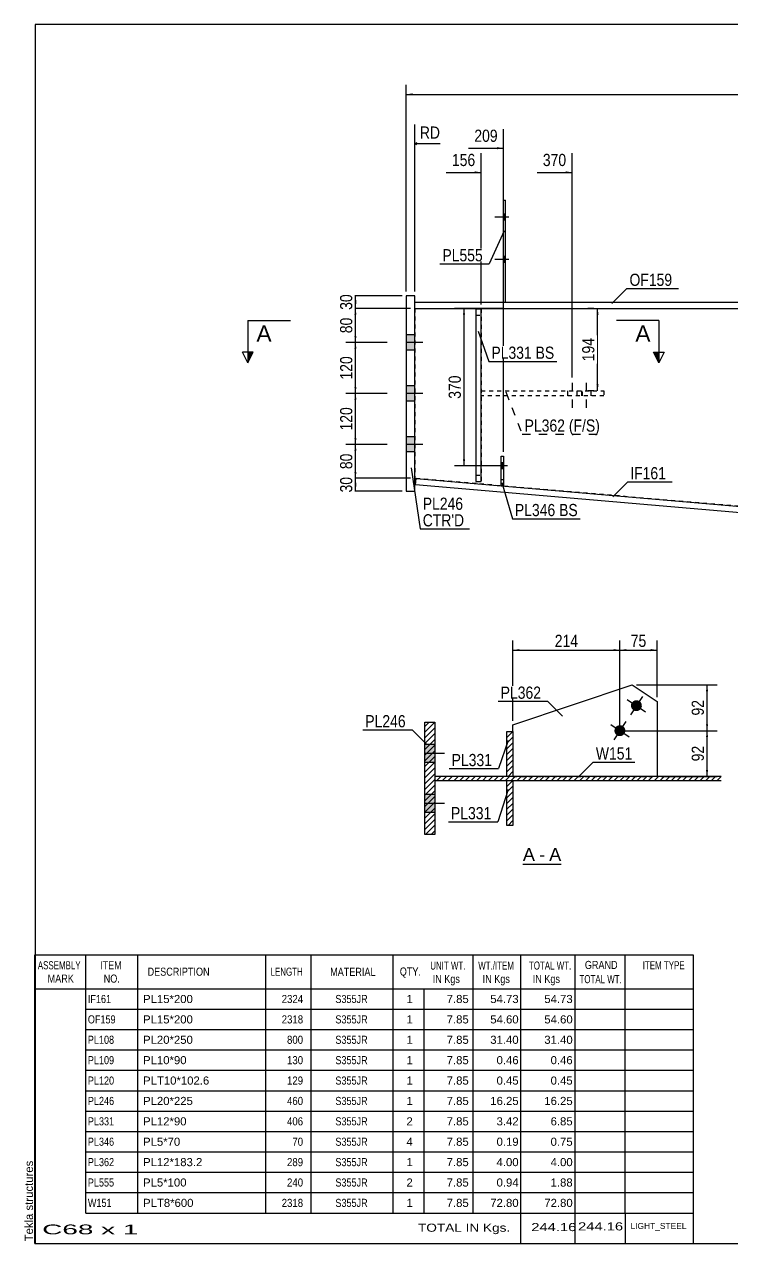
# Model space of a CAD drawing. Header units: millimetres. Extents: x -208 to 205, y -160 to 127.
# Drawn here: x -207.8 to -41.1, y -160.2 to 126.9 of the extents above; entities that cross this region are included whole.
import ezdxf

# ---------------------------------------------------------------- set-up
doc = ezdxf.new("R2010")
doc.units = ezdxf.units.MM
doc.linetypes.add('DXK_LINE_DOT1', pattern=[1.8814, 0.9407, -0.9407])
doc.linetypes.add('DXK_LINE_DOT2', pattern=[3.9198, 1.9599, -1.9599])
doc.styles.add('Arial', font='ARIAL.TTF', dxfattribs={"height": 0.2})
doc.styles.add('Arial Narrow', font='ARIALN.TTF', dxfattribs={"height": 0.2})

# ---------------------------------------------------------------- blocks, each defined once
blk = doc.blocks.new('Unknown-622304858-1209')
at = {"color": 5, "linetype": 'Continuous'}
for p, q in [((204.7, 126.87), (-205.3, 126.87)), ((-205.3, 126.87), (-205.3, -160.13)), ((-205.3, -160.13), (204.7, -160.13))]:
    blk.add_line(p, q, dxfattribs=at)
at = {"color": 174, "linetype": 'Continuous', "style": 'Arial'}
blk.add_text('Tekla structures', height=1.9102, rotation=90, dxfattribs=at).set_placement((-205.8, -159.63))
blk = doc.blocks.new('Unknown-622304858-12 - 1450')
at = {"color": 7, "linetype": 'Continuous'}
blk.add_line((-90.49, -70.83), (-81.46, -70.83), dxfattribs=at)
at = {"color": 0, "linetype": 'Continuous'}
blk.add_wipeout([(-87.64, -70.08), (-87.64, -66.88), (-90.49, -66.88), (-90.49, -70.08)], dxfattribs=at)
blk.add_wipeout([(-85.26, -70.08), (-85.26, -66.88), (-86.68, -66.88), (-86.68, -70.08)], dxfattribs=at)
at = {"color": 96, "linetype": 'Continuous', "style": 'Arial'}
blk.add_text('A', height=3.06, dxfattribs=at).set_placement((-90.49, -70.08))
at = {"color": 0, "linetype": 'Continuous'}
blk.add_wipeout([(-81.46, -70.08), (-81.46, -66.88), (-84.3, -66.88), (-84.3, -70.08)], dxfattribs=at)
at = {"color": 96, "linetype": 'Continuous', "style": 'Arial'}
for s, p in [('-', (-86.68, -70.08)), ('A', (-84.3, -70.08))]:
    blk.add_text(s, height=3.06, dxfattribs=at).set_placement(p)
blk = doc.blocks.new('Bolt-622304858-1627 - 1603')
at = {"color": 3, "linetype": 'DXK_LINE_DOT2'}
for p, q in [((-80.02, 40.6), (-80.02, 39.4)), ((-78.92, 42.5), (-78.92, 35.7)), ((-77.82, 40.6), (-77.82, 39.4)), ((-76.71, 40.6), (-76.71, 39.4)), ((-75.61, 42.5), (-75.61, 35.7)), ((-74.51, 40.6), (-74.51, 39.4))]:
    blk.add_line(p, q, dxfattribs=at)
blk = doc.blocks.new('Bolt-622304858-1629 - 1603')
at = {"linetype": 'Continuous'}
for points in [[(-117.92, 53.8), (-117.92, 50.2), (-115.92, 50.2), (-115.92, 53.8)], [(-117.92, 53.8), (-117.92, 50.2), (-115.92, 50.2), (-115.92, 53.8)], [(-117.92, 41.8), (-117.92, 38.2), (-115.92, 38.2), (-115.92, 41.8)], [(-117.92, 41.8), (-117.92, 38.2), (-115.92, 38.2), (-115.92, 41.8)], [(-117.92, 29.8), (-117.92, 26.2), (-115.92, 26.2), (-115.92, 29.8)], [(-117.92, 29.8), (-117.92, 26.2), (-115.92, 26.2), (-115.92, 29.8)]]:
    blk.add_hatch(color=3, dxfattribs=at).paths.add_polyline_path(points)
at = {"color": 3, "linetype": 'Continuous'}
for p, q in [((-115.92, 53.8), (-117.92, 53.8)), ((-115.92, 53.8), (-117.92, 53.8)), ((-114.02, 52), (-117.92, 52)), ((-114.02, 52), (-117.92, 52)), ((-115.92, 50.2), (-117.92, 50.2)), ((-115.92, 50.2), (-117.92, 50.2)), ((-115.92, 41.8), (-117.92, 41.8)), ((-115.92, 41.8), (-117.92, 41.8)), ((-114.02, 40), (-117.92, 40)), ((-114.02, 40), (-117.92, 40)), ((-115.92, 38.2), (-117.92, 38.2)), ((-115.92, 38.2), (-117.92, 38.2)), ((-115.92, 29.8), (-117.92, 29.8)), ((-115.92, 29.8), (-117.92, 29.8)), ((-114.02, 28), (-117.92, 28)), ((-114.02, 28), (-117.92, 28)), ((-115.92, 26.2), (-117.92, 26.2)), ((-115.92, 26.2), (-117.92, 26.2))]:
    blk.add_line(p, q, dxfattribs=at)
blk = doc.blocks.new('Bolt-622304858-2849 - 1603')
at = {"linetype": 'Continuous'}
blk.add_hatch(color=3, dxfattribs=at).paths.add_polyline_path([(-95.06, 22.25), (-95.06, 23.65), (-95.56, 23.65), (-95.56, 22.25)])
at = {"color": 3, "linetype": 'Continuous'}
for p, q in [((-95.06, 23.65), (-95.56, 23.65)), ((-94.11, 22.95), (-97.41, 22.95)), ((-95.06, 22.25), (-95.56, 22.25))]:
    blk.add_line(p, q, dxfattribs=at)
blk = doc.blocks.new('Part-622304858-1635 - 1603')
at = {"color": 7, "linetype": 'DXK_LINE_DOT1'}
for p, q in [((-115.92, 60), (115.92, 60)), ((-115.92, 60), (-115.92, 20)), ((115.92, 0), (-115.62, 19.97))]:
    blk.add_line(p, q, dxfattribs=at)
at = {"color": 2, "linetype": 'Continuous'}
blk.add_line((-115.92, 20), (-115.62, 19.97), dxfattribs=at)
blk = doc.blocks.new('Bolt-622304858-2846 - 1603')
at = {"color": 3, "linetype": 'DXK_LINE_DOT2'}
for p, q in [((-95.06, 23.65), (-95.56, 23.65)), ((-94.11, 22.95), (-97.41, 22.95)), ((-95.06, 22.25), (-95.56, 22.25))]:
    blk.add_line(p, q, dxfattribs=at)
blk = doc.blocks.new('Part-622304858-2842 - 1603')
at = {"color": 2, "linetype": 'Continuous'}
for p, q in [((-95.56, 18.25), (-95.56, 25.25)), ((-95.56, 25.25), (-95.06, 25.25)), ((-95.06, 25.25), (-95.06, 18.25)), ((-95.06, 18.25), (-95.56, 18.25))]:
    blk.add_line(p, q, dxfattribs=at)
blk = doc.blocks.new('Part-622304858-1701 - 1603')
at = {"color": 7, "linetype": 'DXK_LINE_DOT1'}
for p, q in [((-100.32, 39.4), (-100.32, 40.6)), ((-100.32, 40.6), (-71.45, 40.6)), ((-76.46, 39.4), (-76.46, 40.6)), ((-71.45, 40.6), (-71.45, 39.4)), ((-71.45, 39.4), (-100.32, 39.4))]:
    blk.add_line(p, q, dxfattribs=at)
blk = doc.blocks.new('Part-622304858-1723 - 1603')
at = {"color": 7, "linetype": 'DXK_LINE_DOT1'}
for p, q in [((-101.52, 59.9), (-101.52, 19.26)), ((-100.32, 59.9), (-101.52, 59.9)), ((-101.52, 58.4), (-100.32, 58.4)), ((-100.32, 59.9), (-100.32, 19.26)), ((-101.52, 20.76), (-100.32, 20.76)), ((-101.52, 19.26), (-100.32, 19.26))]:
    blk.add_line(p, q, dxfattribs=at)
blk = doc.blocks.new('Part-622304858-1745 - 1603')
at = {"color": 2, "linetype": 'Continuous'}
for p, q in [((-101.52, 59.9), (-101.52, 19.26)), ((-101.52, 59.9), (-100.32, 59.9)), ((-100.32, 19.26), (-100.32, 59.9)), ((-101.52, 19.26), (-100.32, 19.26))]:
    blk.add_line(p, q, dxfattribs=at)
blk = doc.blocks.new('Part-622304858-1803 - 1603')
at = {"color": 2, "linetype": 'Continuous'}
for p, q in [((-115.92, 63), (-117.92, 63)), ((-117.92, 63), (-117.92, 17)), ((-115.92, 17), (-115.92, 63)), ((-117.92, 17), (-115.92, 17))]:
    blk.add_line(p, q, dxfattribs=at)
blk = doc.blocks.new('Part-622304858-2838 - 1603')
at = {"color": 2, "linetype": 'Continuous'}
for p, q in [((-95.06, 61.5), (-95.06, 85.5)), ((-95.06, 85.5), (-94.56, 85.5)), ((-94.56, 61.5), (-94.56, 85.5))]:
    blk.add_line(p, q, dxfattribs=at)
at = {"color": 7, "linetype": 'DXK_LINE_DOT1'}
blk.add_line((-95.06, 61.5), (-94.56, 61.5), dxfattribs=at)
blk = doc.blocks.new('Part-622304858-1895 - 1603')
at = {"color": 2, "linetype": 'Continuous'}
for p, q in [((-115.75, 18.48), (-115.62, 19.97)), ((115.79, -1.49), (-115.75, 18.48)), ((-115.62, 19.97), (115.92, 0))]:
    blk.add_line(p, q, dxfattribs=at)
blk = doc.blocks.new('Part-622304858-1900 - 1603')
at = {"color": 2, "linetype": 'Continuous'}
for p, q in [((-115.92, 61.5), (115.92, 61.5)), ((-115.92, 60), (115.92, 60))]:
    blk.add_line(p, q, dxfattribs=at)
at = {"color": 7, "linetype": 'DXK_LINE_DOT1'}
blk.add_line((-115.92, 60), (-115.92, 61.5), dxfattribs=at)
blk = doc.blocks.new('Part-622304858-2839 - 1603')
at = {"color": 7, "linetype": 'DXK_LINE_DOT1'}
for p, q in [((-95.56, 18.25), (-95.56, 25.25)), ((-95.56, 25.25), (-95.06, 25.25)), ((-95.06, 25.25), (-95.06, 18.25)), ((-95.56, 19.75), (-95.06, 19.75)), ((-95.06, 18.25), (-95.56, 18.25))]:
    blk.add_line(p, q, dxfattribs=at)
blk = doc.blocks.new('Bolt-622304858-2845 - 1603')
at = {"linetype": 'Continuous'}
for points in [[(-94.56, 80.8), (-94.56, 82.2), (-95.06, 82.2), (-95.06, 80.8)], [(-94.56, 80.8), (-94.56, 82.2), (-95.06, 82.2), (-95.06, 80.8)], [(-94.56, 70.8), (-94.56, 72.2), (-95.06, 72.2), (-95.06, 70.8)], [(-94.56, 70.8), (-94.56, 72.2), (-95.06, 72.2), (-95.06, 70.8)]]:
    blk.add_hatch(color=3, dxfattribs=at).paths.add_polyline_path(points)
at = {"color": 3, "linetype": 'Continuous'}
for p, q in [((-93.76, 81.5), (-97.06, 81.5)), ((-93.76, 81.5), (-97.06, 81.5)), ((-94.56, 82.2), (-95.06, 82.2)), ((-94.56, 82.2), (-95.06, 82.2)), ((-94.56, 80.8), (-95.06, 80.8)), ((-94.56, 80.8), (-95.06, 80.8)), ((-94.56, 72.2), (-95.06, 72.2)), ((-94.56, 72.2), (-95.06, 72.2)), ((-93.76, 71.5), (-97.06, 71.5)), ((-93.76, 71.5), (-97.06, 71.5)), ((-94.56, 70.8), (-95.06, 70.8)), ((-94.56, 70.8), (-95.06, 70.8))]:
    blk.add_line(p, q, dxfattribs=at)
blk = doc.blocks.new('Part-622304858-1478 - 1450')
at = {"linetype": 'Continuous'}
h = blk.add_hatch(dxfattribs=at)
h.set_pattern_fill('', scale=0.3, style=0, pattern_type=0)
h.set_pattern_definition([(45, (-111.1779, -37.4142), (-0.67352, 0.67352), [])])
h.paths.add_polyline_path([(-111.18, -63.88), (-111.18, -37.41), (-113.53, -37.41), (-113.53, -63.88)])
at = {"color": 2, "linetype": 'Continuous'}
for p, q in [((-113.53, -63.88), (-113.53, -37.41)), ((-113.53, -37.41), (-111.18, -37.41)), ((-111.18, -37.41), (-111.18, -63.88)), ((-111.18, -63.88), (-113.53, -63.88))]:
    blk.add_line(p, q, dxfattribs=at)
blk = doc.blocks.new('Bolt-622304858-1505 - 1450')
at = {"linetype": 'Continuous'}
for points in [[(-62.68, -34.23, -1), (-64.84, -32.8, -1)], [(-66.57, -40.12, -1), (-68.73, -38.69, -1)]]:
    blk.add_hatch(color=3, dxfattribs=at).paths.add_polyline_path(points)
at = {"color": 3, "linetype": 'Continuous'}
for p, q in [((-62.33, -31.36), (-65.18, -35.68)), ((-65.92, -32.09), (-61.6, -34.95)), ((-66.22, -37.25), (-69.08, -41.56)), ((-69.81, -37.98), (-65.49, -40.83))]:
    blk.add_line(p, q, dxfattribs=at)
blk = doc.blocks.new('Part-622304858-1548 - 1450')
at = {"color": 2, "linetype": 'Continuous'}
for p, q in [((-92.82, -38.07), (-64.75, -28.63)), ((-64.75, -28.63), (-58.87, -32.52)), ((-58.87, -32.52), (-58.87, -50.18)), ((-92.82, -39.59), (-92.82, -38.07))]:
    blk.add_line(p, q, dxfattribs=at)
at = {"color": 7, "linetype": 'DXK_LINE_DOT1'}
for p, q in [((-92.82, -39.59), (-92.82, -50.18)), ((-92.82, -50.18), (-58.87, -50.18))]:
    blk.add_line(p, q, dxfattribs=at)
blk = doc.blocks.new('Part-622304858-1501 - 1450')
at = {"linetype": 'Continuous'}
h = blk.add_hatch(dxfattribs=at)
h.set_pattern_fill('', scale=0.3, style=0, pattern_type=0)
h.set_pattern_definition([(45, (-92.825, -51.1201), (-0.67352, 0.67352), [])])
h.paths.add_polyline_path([(-92.83, -61.71), (-92.83, -51.12), (-94.24, -51.12), (-94.24, -61.71)])
at = {"color": 2, "linetype": 'Continuous'}
for p, q in [((-94.24, -51.12), (-94.24, -51.12)), ((-94.24, -61.71), (-94.24, -51.12)), ((-94.24, -51.12), (-92.83, -51.12)), ((-92.83, -51.12), (-92.83, -51.12)), ((-92.83, -51.12), (-92.83, -61.71)), ((-94.24, -61.71), (-94.24, -61.71)), ((-92.83, -61.71), (-94.24, -61.71)), ((-92.83, -61.71), (-92.83, -61.71))]:
    blk.add_line(p, q, dxfattribs=at)
blk = doc.blocks.new('Bolt-622304858-1507 - 1450')
at = {"linetype": 'Continuous'}
for points in [[(-113.53, -42.65), (-113.53, -46.88), (-111.18, -46.88), (-111.18, -42.65)], [(-113.53, -54.41), (-113.53, -58.65), (-111.18, -58.65), (-111.18, -54.41)]]:
    blk.add_hatch(color=3, dxfattribs=at).paths.add_polyline_path(points)
at = {"color": 3, "linetype": 'Continuous'}
for p, q in [((-111.18, -42.65), (-113.53, -42.65)), ((-108.94, -44.77), (-113.53, -44.77)), ((-111.18, -46.88), (-113.53, -46.88)), ((-111.18, -54.41), (-113.53, -54.41)), ((-108.94, -56.53), (-113.53, -56.53)), ((-111.18, -58.65), (-113.53, -58.65))]:
    blk.add_line(p, q, dxfattribs=at)
blk = doc.blocks.new('Part-622304858-1524 - 1450')
at = {"linetype": 'Continuous'}
h = blk.add_hatch(dxfattribs=at)
h.set_pattern_fill('', scale=0.3, style=0, pattern_type=0)
h.set_pattern_definition([(45, (-43.7784, -50.1789), (-0.673519, 0.673519), [])])
h.paths.add_polyline_path([(-43.78, -51.12), (-43.78, -50.18), (-111.18, -50.18), (-111.18, -51.12)])
at = {"color": 2, "linetype": 'Continuous'}
for p, q in [((-43.78, -50.18), (-111.18, -50.18)), ((-111.18, -50.18), (-111.18, -51.12)), ((-111.18, -51.12), (-43.78, -51.12))]:
    blk.add_line(p, q, dxfattribs=at)
blk = doc.blocks.new('Part-622304858-1553 - 1450')
at = {"linetype": 'Continuous'}
h = blk.add_hatch(dxfattribs=at)
h.set_pattern_fill('', scale=0.3, style=0, pattern_type=0)
h.set_pattern_definition([(45, (-92.825, -39.59065), (-0.67352, 0.67352), [])])
h.paths.add_polyline_path([(-92.83, -50.18), (-92.83, -39.59), (-94.24, -39.59), (-94.24, -50.18)])
at = {"color": 2, "linetype": 'Continuous'}
for p, q in [((-94.24, -39.59), (-94.24, -39.59)), ((-94.24, -50.18), (-94.24, -39.59)), ((-94.24, -39.59), (-92.83, -39.59)), ((-92.83, -39.59), (-92.83, -39.59)), ((-92.83, -39.59), (-92.83, -50.18)), ((-94.24, -50.18), (-94.24, -50.18)), ((-92.83, -50.18), (-94.24, -50.18)), ((-92.83, -50.18), (-92.83, -50.18))]:
    blk.add_line(p, q, dxfattribs=at)
blk = doc.blocks.new('StraightDimension-622304858-2000 - 1603')
at = {"linetype": 'Continuous'}
for points in [[(-130.14, 26.5), (-129.89, 28), (-129.64, 26.5)], [(-129.64, 21.5), (-129.89, 20), (-130.14, 21.5)]]:
    blk.add_hatch(color=7, dxfattribs=at).paths.add_polyline_path(points)
at = {"color": 7, "linetype": 'Continuous'}
for p, q in [((-122.42, 28), (-132.14, 28)), ((-129.89, 20), (-129.89, 28)), ((-116.92, 20), (-132.14, 20))]:
    blk.add_line(p, q, dxfattribs=at)
at = {"color": 0}
blk.add_wipeout([(-130.04, 26.43), (-134.24, 26.43), (-134.24, 21.57), (-130.04, 21.57)], dxfattribs=at)
at = {"color": 3, "style": 'Arial Narrow'}
blk.add_text('80', height=2.863, rotation=90.0002, dxfattribs=at).set_placement((-130.64, 22.17))
blk = doc.blocks.new('StraightDimension-622304858-2009 - 1603')
at = {"linetype": 'Continuous'}
for points in [[(-130.14, 18.5), (-129.89, 20), (-129.64, 18.5)], [(-129.64, 18.5), (-129.89, 17), (-130.14, 18.5)]]:
    blk.add_hatch(color=7, dxfattribs=at).paths.add_polyline_path(points)
at = {"color": 7, "linetype": 'Continuous'}
for p, q in [((-116.92, 20), (-132.14, 20)), ((-129.89, 17), (-129.89, 20)), ((-118.92, 17), (-132.14, 17))]:
    blk.add_line(p, q, dxfattribs=at)
at = {"color": 0}
blk.add_wipeout([(-130.04, 20.93), (-134.24, 20.93), (-134.24, 16.07), (-130.04, 16.07)], dxfattribs=at)
at = {"color": 3, "style": 'Arial Narrow'}
blk.add_text('30', height=2.863, rotation=90.0002, dxfattribs=at).set_placement((-130.64, 16.67))
blk = doc.blocks.new('StraightDimension-622304858-1991 - 1603')
at = {"linetype": 'Continuous'}
for points in [[(-130.14, 58.5), (-129.89, 60), (-129.64, 58.5)], [(-129.64, 53.5), (-129.89, 52), (-130.14, 53.5)]]:
    blk.add_hatch(color=7, dxfattribs=at).paths.add_polyline_path(points)
at = {"color": 7, "linetype": 'Continuous'}
for p, q in [((-116.92, 60), (-132.14, 60)), ((-129.89, 52), (-129.89, 60)), ((-122.42, 52), (-132.14, 52))]:
    blk.add_line(p, q, dxfattribs=at)
at = {"color": 0}
blk.add_wipeout([(-130.04, 58.43), (-134.24, 58.43), (-134.24, 53.57), (-130.04, 53.57)], dxfattribs=at)
at = {"color": 3, "style": 'Arial Narrow'}
blk.add_text('80', height=2.863, rotation=90.0002, dxfattribs=at).set_placement((-130.64, 54.17))
blk = doc.blocks.new('StraightDimension-622304858-1972 - 1603')
at = {"linetype": 'Continuous'}
blk.add_hatch(color=7, dxfattribs=at).paths.add_polyline_path([(-116.42, 110.14), (-117.92, 110.39), (-116.42, 110.64)])
at = {"color": 7, "linetype": 'Continuous'}
for p, q in [((-117.92, 64), (-117.92, 112.64)), ((-117.92, 110.39), (117.92, 110.39))]:
    blk.add_line(p, q, dxfattribs=at)
blk = doc.blocks.new('StraightDimension-622304858-1902 - 1603')
at = {"linetype": 'Continuous'}
for points in [[(-73.16, 58.5), (-72.91, 60), (-72.66, 58.5)], [(-72.66, 42.1), (-72.91, 40.6), (-73.16, 42.1)]]:
    blk.add_hatch(color=7, dxfattribs=at).paths.add_polyline_path(points)
at = {"color": 7, "linetype": 'Continuous'}
for p, q in [((-73.81, 60), (-75.16, 60)), ((-72.91, 40.6), (-72.91, 60)), ((-73.81, 40.6), (-75.16, 40.6))]:
    blk.add_line(p, q, dxfattribs=at)
at = {"color": 0}
blk.add_wipeout([(-73.06, 53.64), (-77.26, 53.64), (-77.26, 46.96), (-73.06, 46.96)], dxfattribs=at)
at = {"color": 3, "style": 'Arial Narrow'}
blk.add_text('194', height=2.863, rotation=90.0002, dxfattribs=at).set_placement((-73.66, 47.56))
blk = doc.blocks.new('StraightDimension-622304858-1981 - 1603')
at = {"linetype": 'Continuous'}
for points in [[(-130.14, 61.5), (-129.89, 63), (-129.64, 61.5)], [(-129.64, 61.5), (-129.89, 60), (-130.14, 61.5)]]:
    blk.add_hatch(color=7, dxfattribs=at).paths.add_polyline_path(points)
at = {"color": 7, "linetype": 'Continuous'}
for p, q in [((-118.92, 63), (-132.14, 63)), ((-129.89, 60), (-129.89, 63)), ((-116.92, 60), (-132.14, 60))]:
    blk.add_line(p, q, dxfattribs=at)
at = {"color": 0}
blk.add_wipeout([(-130.04, 63.93), (-134.24, 63.93), (-134.24, 59.07), (-130.04, 59.07)], dxfattribs=at)
at = {"color": 3, "style": 'Arial Narrow'}
blk.add_text('30', height=2.863, rotation=90.0002, dxfattribs=at).set_placement((-130.64, 59.67))
blk = doc.blocks.new('StraightDimension-622304858-2674 - 1603')
at = {"linetype": 'Continuous'}
for points in [[(-130.14, 38.5), (-129.89, 40), (-129.64, 38.5)], [(-129.64, 29.5), (-129.89, 28), (-130.14, 29.5)]]:
    blk.add_hatch(color=7, dxfattribs=at).paths.add_polyline_path(points)
at = {"color": 7, "linetype": 'Continuous'}
for p, q in [((-122.42, 40), (-132.14, 40)), ((-129.89, 28), (-129.89, 40)), ((-122.42, 28), (-132.14, 28))]:
    blk.add_line(p, q, dxfattribs=at)
at = {"color": 0}
blk.add_wipeout([(-130.04, 37.34), (-134.24, 37.34), (-134.24, 30.66), (-130.04, 30.66)], dxfattribs=at)
at = {"color": 3, "style": 'Arial Narrow'}
blk.add_text('120', height=2.863, rotation=90.0002, dxfattribs=at).set_placement((-130.64, 31.26))
blk = doc.blocks.new('StraightDimension-622304858-2676 - 1603')
at = {"linetype": 'Continuous'}
for points in [[(-130.14, 50.5), (-129.89, 52), (-129.64, 50.5)], [(-129.64, 41.5), (-129.89, 40), (-130.14, 41.5)]]:
    blk.add_hatch(color=7, dxfattribs=at).paths.add_polyline_path(points)
at = {"color": 7, "linetype": 'Continuous'}
for p, q in [((-122.42, 52), (-132.14, 52)), ((-129.89, 40), (-129.89, 52)), ((-122.42, 40), (-132.14, 40))]:
    blk.add_line(p, q, dxfattribs=at)
at = {"color": 0}
blk.add_wipeout([(-130.04, 49.34), (-134.24, 49.34), (-134.24, 42.66), (-130.04, 42.66)], dxfattribs=at)
at = {"color": 3, "style": 'Arial Narrow'}
blk.add_text('120', height=2.863, rotation=90.0002, dxfattribs=at).set_placement((-130.64, 43.26))
blk = doc.blocks.new('StraightDimension-622304858-3320 - 1603')
at = {"linetype": 'Continuous'}
blk.add_hatch(color=7, dxfattribs=at).paths.add_polyline_path([(-80.42, 92.27), (-78.92, 92.02), (-80.42, 91.77)])
at = {"color": 7, "linetype": 'Continuous'}
for p, q in [((-78.92, 43.75), (-78.92, 96.52)), ((-87.15, 92.02), (-78.92, 92.02))]:
    blk.add_line(p, q, dxfattribs=at)
at = {"color": 0}
blk.add_wipeout([(-79.69, 92.92), (-79.69, 97.12), (-86.38, 97.12), (-86.38, 92.92)], dxfattribs=at)
at = {"color": 3, "style": 'Arial Narrow'}
blk.add_text('370', height=2.863, dxfattribs=at).set_placement((-85.78, 93.52))
blk = doc.blocks.new('StraightDimension-622304858-3321 - 1603')
at = {"linetype": 'Continuous'}
blk.add_hatch(color=7, dxfattribs=at).paths.add_polyline_path([(-96.56, 97.97), (-95.06, 97.72), (-96.56, 97.47)])
at = {"color": 7, "linetype": 'Continuous'}
for p, q in [((-95.06, 26.25), (-95.06, 102.22)), ((-103.29, 97.72), (-95.06, 97.72))]:
    blk.add_line(p, q, dxfattribs=at)
at = {"color": 0}
blk.add_wipeout([(-95.83, 98.62), (-95.83, 102.82), (-102.51, 102.82), (-102.51, 98.62)], dxfattribs=at)
at = {"color": 3, "style": 'Arial Narrow'}
blk.add_text('209', height=2.863, dxfattribs=at).set_placement((-101.91, 99.22))
blk = doc.blocks.new('StraightDimension-622304858-3322 - 1603')
at = {"linetype": 'Continuous'}
blk.add_hatch(color=7, dxfattribs=at).paths.add_polyline_path([(-101.82, 92.27), (-100.32, 92.02), (-101.82, 91.77)])
at = {"color": 7, "linetype": 'Continuous'}
for p, q in [((-100.32, 60.9), (-100.32, 96.52)), ((-108.55, 92.02), (-100.32, 92.02))]:
    blk.add_line(p, q, dxfattribs=at)
at = {"color": 0, "linetype": 'Continuous'}
blk.add_wipeout([(-109.38, 99.37), (-109.38, 103.57), (-115.33, 103.57), (-115.33, 99.37)], dxfattribs=at)
at = {"color": 7, "linetype": 'Continuous'}
for p, q in [((-115.92, 64), (-115.92, 103.27)), ((-115.42, 99.02), (-115.92, 98.77)), ((-115.42, 98.52), (-115.92, 98.77)), ((-109.98, 98.77), (-115.92, 98.77))]:
    blk.add_line(p, q, dxfattribs=at)
at = {"color": 3, "linetype": 'Continuous', "style": 'Arial Narrow'}
blk.add_text('RD', height=2.863, dxfattribs=at).set_placement((-114.73, 99.97))
at = {"color": 0}
blk.add_wipeout([(-101.09, 92.92), (-101.09, 97.12), (-107.78, 97.12), (-107.78, 92.92)], dxfattribs=at)
at = {"color": 3, "style": 'Arial Narrow'}
blk.add_text('156', height=2.863, dxfattribs=at).set_placement((-107.18, 93.52))
blk = doc.blocks.new('StraightDimension-622304858-3377 - 1603')
at = {"linetype": 'Continuous'}
for points in [[(-104.59, 58.5), (-104.34, 60), (-104.09, 58.5)], [(-104.09, 24.45), (-104.34, 22.95), (-104.59, 24.45)]]:
    blk.add_hatch(color=7, dxfattribs=at).paths.add_polyline_path(points)
at = {"color": 7, "linetype": 'Continuous'}
for p, q in [((-94.98, 60), (-106.59, 60)), ((-104.34, 22.95), (-104.34, 60)), ((-94.98, 22.95), (-106.59, 22.95))]:
    blk.add_line(p, q, dxfattribs=at)
at = {"color": 0}
blk.add_wipeout([(-104.49, 44.82), (-108.69, 44.82), (-108.69, 38.13), (-104.49, 38.13)], dxfattribs=at)
at = {"color": 3, "style": 'Arial Narrow'}
blk.add_text('370', height=2.863, rotation=90.0002, dxfattribs=at).set_placement((-105.09, 38.73))
blk = doc.blocks.new('StraightDimension-622304858-1555 - 1450')
at = {"linetype": 'Continuous'}
for points in [[(-47.39, -40.91), (-47.14, -39.41), (-46.89, -40.91)], [(-46.89, -48.68), (-47.14, -50.18), (-47.39, -48.68)]]:
    blk.add_hatch(color=7, dxfattribs=at).paths.add_polyline_path(points)
at = {"color": 7, "linetype": 'Continuous'}
for p, q in [((-66.65, -39.41), (-44.74, -39.41)), ((-47.14, -50.18), (-47.14, -39.41)), ((-57.87, -50.18), (-44.74, -50.18))]:
    blk.add_line(p, q, dxfattribs=at)
at = {"color": 0}
blk.add_wipeout([(-47.29, -42.36), (-51.49, -42.36), (-51.49, -47.22), (-47.29, -47.22)], dxfattribs=at)
at = {"color": 3, "style": 'Arial Narrow'}
blk.add_text('92', height=2.863, rotation=90.0002, dxfattribs=at).set_placement((-47.89, -46.62))
blk = doc.blocks.new('StraightDimension-622304858-1563 - 1450')
at = {"linetype": 'Continuous'}
for points in [[(-47.39, -30.13), (-47.14, -28.63), (-46.89, -30.13)], [(-46.89, -37.91), (-47.14, -39.41), (-47.39, -37.91)]]:
    blk.add_hatch(color=7, dxfattribs=at).paths.add_polyline_path(points)
at = {"color": 7, "linetype": 'Continuous'}
for p, q in [((-63.75, -28.63), (-44.74, -28.63)), ((-47.14, -39.41), (-47.14, -28.63)), ((-66.65, -39.41), (-44.74, -39.41))]:
    blk.add_line(p, q, dxfattribs=at)
at = {"color": 0}
blk.add_wipeout([(-47.29, -31.59), (-51.49, -31.59), (-51.49, -36.44), (-47.29, -36.44)], dxfattribs=at)
at = {"color": 3, "style": 'Arial Narrow'}
blk.add_text('92', height=2.863, rotation=90.0002, dxfattribs=at).set_placement((-47.89, -35.84))
blk = doc.blocks.new('StraightDimension-622304858-1578 - 1450')
at = {"linetype": 'Continuous'}
for points in [[(-66.15, -20.69), (-67.65, -20.44), (-66.15, -20.19)], [(-60.37, -20.19), (-58.87, -20.44), (-60.37, -20.69)]]:
    blk.add_hatch(color=7, dxfattribs=at).paths.add_polyline_path(points)
at = {"color": 7, "linetype": 'Continuous'}
for p, q in [((-67.65, -38.41), (-67.65, -18.19)), ((-58.87, -31.52), (-58.87, -18.19)), ((-67.65, -20.44), (-58.87, -20.44))]:
    blk.add_line(p, q, dxfattribs=at)
at = {"color": 0}
blk.add_wipeout([(-60.83, -20.29), (-60.83, -16.09), (-65.69, -16.09), (-65.69, -20.29)], dxfattribs=at)
at = {"color": 3, "style": 'Arial Narrow'}
blk.add_text('75', height=2.863, dxfattribs=at).set_placement((-65.09, -19.69))
blk = doc.blocks.new('StraightDimension-622304858-1589 - 1450')
at = {"linetype": 'Continuous'}
for points in [[(-91.32, -20.69), (-92.82, -20.44), (-91.32, -20.19)], [(-69.15, -20.19), (-67.65, -20.44), (-69.15, -20.69)]]:
    blk.add_hatch(color=7, dxfattribs=at).paths.add_polyline_path(points)
at = {"color": 7, "linetype": 'Continuous'}
for p, q in [((-92.82, -37.07), (-92.82, -18.19)), ((-67.65, -38.41), (-67.65, -18.19)), ((-92.82, -20.44), (-67.65, -20.44))]:
    blk.add_line(p, q, dxfattribs=at)
at = {"color": 0}
blk.add_wipeout([(-76.9, -20.29), (-76.9, -16.09), (-83.58, -16.09), (-83.58, -20.29)], dxfattribs=at)
at = {"color": 3, "style": 'Arial Narrow'}
blk.add_text('214', height=2.863, dxfattribs=at).set_placement((-82.98, -19.69))
blk = doc.blocks.new('CBS_BOM-622304858-3537')
at = {"color": 7, "linetype": 'Continuous'}
for p, q in [((-205.33, -100.16), (-205.33, -92.16)), ((-205.33, -92.16), (-50.41, -92.16)), ((-193.33, -100.16), (-193.33, -92.16)), ((-181.14, -100.16), (-181.14, -92.16)), ((-150.97, -100.16), (-150.97, -92.16)), ((-140.29, -100.16), (-140.29, -92.16)), ((-120.98, -100.16), (-120.98, -92.16)), ((-102.18, -100.16), (-102.18, -92.16)), ((-90.96, -100.16), (-90.96, -92.16)), ((-78.18, -100.16), (-78.18, -92.16)), ((-66.43, -100.16), (-66.43, -92.16)), ((-50.41, -92.17), (-50.41, -100.15)), ((-205.33, -100.16), (-50.4, -100.16)), ((-205.33, -104.96), (-205.33, -100.16)), ((-193.33, -104.96), (-193.33, -100.16)), ((-181.14, -104.96), (-181.14, -100.16)), ((-150.97, -104.96), (-150.97, -100.16)), ((-140.29, -104.96), (-140.29, -100.16)), ((-120.98, -104.96), (-120.98, -100.16)), ((-113.71, -104.96), (-113.71, -100.16)), ((-102.18, -104.96), (-102.18, -100.16)), ((-90.96, -104.96), (-90.96, -100.16)), ((-78.18, -104.96), (-78.18, -100.16)), ((-66.41, -104.96), (-66.41, -100.16)), ((-50.4, -100.17), (-50.4, -104.96)), ((-205.33, -109.76), (-205.33, -104.96)), ((-193.33, -104.96), (-50.41, -104.96)), ((-193.33, -109.76), (-193.33, -104.96)), ((-181.14, -109.76), (-181.14, -104.96)), ((-150.97, -109.76), (-150.97, -104.96)), ((-140.29, -109.76), (-140.29, -104.96)), ((-120.98, -109.76), (-120.98, -104.96)), ((-113.71, -109.76), (-113.71, -104.96)), ((-102.18, -109.76), (-102.18, -104.96)), ((-90.96, -109.76), (-90.96, -104.96)), ((-78.18, -109.76), (-78.18, -104.96)), ((-66.41, -109.76), (-66.41, -104.96)), ((-50.4, -104.97), (-50.4, -109.76)), ((-205.33, -114.56), (-205.33, -109.76)), ((-193.33, -109.76), (-50.41, -109.76)), ((-193.33, -114.56), (-193.33, -109.76)), ((-181.14, -114.56), (-181.14, -109.76)), ((-150.97, -114.56), (-150.97, -109.76)), ((-140.29, -114.56), (-140.29, -109.76)), ((-120.98, -114.56), (-120.98, -109.76)), ((-113.71, -114.56), (-113.71, -109.76)), ((-102.18, -114.56), (-102.18, -109.76)), ((-90.96, -114.56), (-90.96, -109.76)), ((-78.18, -114.56), (-78.18, -109.76)), ((-66.41, -114.56), (-66.41, -109.76)), ((-50.4, -109.77), (-50.4, -114.56)), ((-205.33, -119.36), (-205.33, -114.56)), ((-193.33, -114.56), (-50.41, -114.56)), ((-193.33, -119.36), (-193.33, -114.56)), ((-181.14, -119.36), (-181.14, -114.56)), ((-150.97, -119.36), (-150.97, -114.56)), ((-140.29, -119.36), (-140.29, -114.56)), ((-120.98, -119.36), (-120.98, -114.56)), ((-113.71, -119.36), (-113.71, -114.56)), ((-102.18, -119.36), (-102.18, -114.56)), ((-90.96, -119.36), (-90.96, -114.56)), ((-78.18, -119.36), (-78.18, -114.56)), ((-66.41, -119.36), (-66.41, -114.56)), ((-50.4, -114.57), (-50.4, -119.36)), ((-205.33, -124.16), (-205.33, -119.36)), ((-193.33, -119.36), (-50.41, -119.36)), ((-193.33, -124.16), (-193.33, -119.36)), ((-181.14, -124.16), (-181.14, -119.36)), ((-150.97, -124.16), (-150.97, -119.36)), ((-140.29, -124.16), (-140.29, -119.36)), ((-120.98, -124.16), (-120.98, -119.36)), ((-113.71, -124.16), (-113.71, -119.36)), ((-102.18, -124.16), (-102.18, -119.36)), ((-90.96, -124.16), (-90.96, -119.36)), ((-78.18, -124.16), (-78.18, -119.36)), ((-66.41, -124.16), (-66.41, -119.36)), ((-50.4, -119.37), (-50.4, -124.16)), ((-205.33, -128.96), (-205.33, -124.16)), ((-193.33, -124.16), (-50.41, -124.16)), ((-193.33, -128.96), (-193.33, -124.16)), ((-181.14, -128.96), (-181.14, -124.16)), ((-150.97, -128.96), (-150.97, -124.16)), ((-140.29, -128.96), (-140.29, -124.16)), ((-120.98, -128.96), (-120.98, -124.16)), ((-113.71, -128.96), (-113.71, -124.16)), ((-102.18, -128.96), (-102.18, -124.16)), ((-90.96, -128.96), (-90.96, -124.16)), ((-78.18, -128.96), (-78.18, -124.16)), ((-66.41, -128.96), (-66.41, -124.16)), ((-50.4, -124.17), (-50.4, -128.96)), ((-205.33, -133.76), (-205.33, -128.96)), ((-193.33, -128.96), (-50.41, -128.96)), ((-193.33, -133.76), (-193.33, -128.96)), ((-181.14, -133.76), (-181.14, -128.96)), ((-150.97, -133.76), (-150.97, -128.96)), ((-140.29, -133.76), (-140.29, -128.96)), ((-120.98, -133.76), (-120.98, -128.96)), ((-113.71, -133.76), (-113.71, -128.96)), ((-102.18, -133.76), (-102.18, -128.96)), ((-90.96, -133.76), (-90.96, -128.96)), ((-78.18, -133.76), (-78.18, -128.96)), ((-66.41, -133.76), (-66.41, -128.96)), ((-50.4, -128.97), (-50.4, -133.76)), ((-205.33, -138.56), (-205.33, -133.76)), ((-193.33, -133.76), (-50.41, -133.76)), ((-193.33, -138.56), (-193.33, -133.76)), ((-181.14, -138.56), (-181.14, -133.76)), ((-150.97, -138.56), (-150.97, -133.76)), ((-140.29, -138.56), (-140.29, -133.76)), ((-120.98, -138.56), (-120.98, -133.76)), ((-113.71, -138.56), (-113.71, -133.76)), ((-102.18, -138.56), (-102.18, -133.76)), ((-90.96, -138.56), (-90.96, -133.76)), ((-78.18, -138.56), (-78.18, -133.76)), ((-66.41, -138.56), (-66.41, -133.76)), ((-50.4, -133.77), (-50.4, -138.56)), ((-205.33, -143.36), (-205.33, -138.56)), ((-193.33, -138.56), (-50.41, -138.56)), ((-193.33, -143.36), (-193.33, -138.56)), ((-181.14, -143.36), (-181.14, -138.56)), ((-150.97, -143.36), (-150.97, -138.56)), ((-140.29, -143.36), (-140.29, -138.56)), ((-120.98, -143.36), (-120.98, -138.56)), ((-113.71, -143.36), (-113.71, -138.56)), ((-102.18, -143.36), (-102.18, -138.56)), ((-90.96, -143.36), (-90.96, -138.56)), ((-78.18, -143.36), (-78.18, -138.56)), ((-66.41, -143.36), (-66.41, -138.56)), ((-50.4, -138.57), (-50.4, -143.36)), ((-205.33, -148.16), (-205.33, -143.36)), ((-193.33, -143.36), (-50.41, -143.36)), ((-193.33, -148.16), (-193.33, -143.36)), ((-181.14, -148.16), (-181.14, -143.36)), ((-150.97, -148.16), (-150.97, -143.36)), ((-140.29, -148.16), (-140.29, -143.36)), ((-120.98, -148.16), (-120.98, -143.36)), ((-113.71, -148.16), (-113.71, -143.36)), ((-102.18, -148.16), (-102.18, -143.36)), ((-90.96, -148.16), (-90.96, -143.36)), ((-78.18, -148.16), (-78.18, -143.36)), ((-66.41, -148.16), (-66.41, -143.36)), ((-50.4, -143.37), (-50.4, -148.16)), ((-205.33, -152.96), (-205.33, -148.16)), ((-193.33, -148.16), (-50.41, -148.16)), ((-193.33, -152.96), (-193.33, -148.16)), ((-181.14, -152.96), (-181.14, -148.16)), ((-150.97, -152.96), (-150.97, -148.16)), ((-140.29, -152.96), (-140.29, -148.16)), ((-120.98, -152.96), (-120.98, -148.16)), ((-113.71, -152.96), (-113.71, -148.16)), ((-102.18, -152.96), (-102.18, -148.16)), ((-90.96, -152.96), (-90.96, -148.16)), ((-78.18, -152.96), (-78.18, -148.16)), ((-66.41, -152.96), (-66.41, -148.16)), ((-50.4, -148.17), (-50.4, -152.96)), ((-205.33, -160.16), (-205.33, -152.98)), ((-193.33, -152.96), (-50.41, -152.96)), ((-90.96, -160.16), (-90.96, -152.98)), ((-78.18, -160.16), (-78.18, -152.98)), ((-66.37, -160.16), (-66.37, -152.98)), ((-50.4, -152.96), (-50.4, -160.16)), ((-205.33, -160.16), (-50.4, -160.16))]:
    blk.add_line(p, q, dxfattribs=at)
at = {"color": 3, "linetype": 'Continuous', "style": 'Arial'}
for s, height, width, p in [('ASSEMBLY', 1.91, 0.7, (-204.65, -95.59)), ('ITEM', 1.91, 0.8, (-190, -95.59)), ('UNIT WT.', 1.91, 0.7, (-112.29, -95.66)), ('WT./ITEM', 1.91, 0.7, (-100.99, -95.66)), ('TOTAL WT.', 1.91, 0.7, (-89.06, -95.66)), ('GRAND', 1.91, 0.8, (-75.9, -95.51)), ('ITEM TYPE', 1.91, 0.7, (-62.27, -95.58)), ('MARK', 1.91, 0.8, (-202.33, -98.73)), ('NO.', 1.91, 0.8, (-189.14, -98.73)), ('DESCRIPTION', 1.9102, 0.8, (-178.81, -97.1)), ('LENGTH', 1.91, 0.7, (-149.87, -97.1)), ('MATERIAL', 1.91, 0.8, (-135.84, -97.14)), ('QTY.', 1.91, 0.8, (-119.45, -97.06)), ('IN Kgs', 1.91, 0.8, (-111.71, -98.8)), ('IN Kgs', 1.91, 0.8, (-99.95, -98.8)), ('IN Kgs', 1.91, 0.8, (-88.16, -98.8)), ('TOTAL WT.', 1.91, 0.7, (-77.16, -98.85))]:
    blk.add_text(s, height=height, dxfattribs=dict(at, width=width)).set_placement(p)
at = {"color": 7, "linetype": 'Continuous', "style": 'Arial'}
for s, width, p in [('IF161', 0.8, (-192.87, -103.53)), ('2324', 0.85, (-147.25, -103.53)), ('S355JR', 0.8, (-134.61, -103.53)), ('OF159', 0.8, (-192.87, -108.33)), ('2318', 0.85, (-147.25, -108.33)), ('S355JR', 0.8, (-134.61, -108.33)), ('PL108', 0.8, (-192.87, -113.13)), ('800', 0.85, (-146, -113.13)), ('S355JR', 0.8, (-134.61, -113.13)), ('PL109', 0.8, (-192.87, -117.93)), ('130', 0.85, (-146, -117.93)), ('S355JR', 0.8, (-134.61, -117.93)), ('PL120', 0.8, (-192.87, -122.73)), ('129', 0.85, (-146, -122.73)), ('S355JR', 0.8, (-134.61, -122.73)), ('PL246', 0.8, (-192.87, -127.53)), ('460', 0.85, (-146, -127.53)), ('S355JR', 0.8, (-134.61, -127.53)), ('PL331', 0.8, (-192.87, -132.33)), ('406', 0.85, (-146, -132.33)), ('S355JR', 0.8, (-134.61, -132.33)), ('PL346', 0.8, (-192.87, -137.13)), ('70', 0.85, (-144.74, -137.13)), ('S355JR', 0.8, (-134.61, -137.13)), ('PL362', 0.8, (-192.87, -141.93)), ('289', 0.85, (-146, -141.93)), ('S355JR', 0.8, (-134.61, -141.93)), ('PL555', 0.8, (-192.87, -146.73)), ('240', 0.85, (-146, -146.73)), ('S355JR', 0.8, (-134.61, -146.73)), ('W151', 0.8, (-192.87, -151.53)), ('2318', 0.85, (-147.25, -151.53)), ('S355JR', 0.8, (-134.61, -151.53))]:
    blk.add_text(s, height=1.91, dxfattribs=dict(at, width=width)).set_placement(p)
for s, height, p in [('PL15*200', 1.91, (-179.88, -103.53)), ('1', 1.91, (-117.89, -103.53)), ('7.85', 1.91, (-108.42, -103.53)), ('54.73', 1.91, (-98.16, -103.53)), ('54.73', 1.91, (-85.44, -103.53)), ('PL15*200', 1.91, (-179.88, -108.33)), ('1', 1.91, (-117.89, -108.33)), ('7.85', 1.91, (-108.42, -108.33)), ('54.60', 1.91, (-98.16, -108.33)), ('54.60', 1.91, (-85.44, -108.33)), ('PL20*250', 1.91, (-179.88, -113.13)), ('1', 1.91, (-117.89, -113.13)), ('7.85', 1.91, (-108.42, -113.13)), ('31.40', 1.91, (-98.16, -113.13)), ('31.40', 1.91, (-85.44, -113.13)), ('PL10*90', 1.91, (-179.88, -117.93)), ('1', 1.91, (-117.89, -117.93)), ('7.85', 1.91, (-108.42, -117.93)), ('0.46', 1.91, (-96.68, -117.93)), ('0.46', 1.91, (-83.96, -117.93)), ('PLT10*102.6', 1.9102, (-179.88, -122.73)), ('1', 1.91, (-117.89, -122.73)), ('7.85', 1.91, (-108.42, -122.73)), ('0.45', 1.91, (-96.68, -122.73)), ('0.45', 1.91, (-83.96, -122.73)), ('PL20*225', 1.91, (-179.88, -127.53)), ('1', 1.91, (-117.89, -127.53)), ('7.85', 1.91, (-108.42, -127.53)), ('16.25', 1.91, (-98.16, -127.53)), ('16.25', 1.91, (-85.44, -127.53)), ('PL12*90', 1.91, (-179.88, -132.33)), ('2', 1.91, (-117.89, -132.33)), ('7.85', 1.91, (-108.42, -132.33)), ('3.42', 1.91, (-96.68, -132.33)), ('6.85', 1.91, (-83.96, -132.33)), ('PL5*70', 1.91, (-179.88, -137.13)), ('4', 1.91, (-117.89, -137.13)), ('7.85', 1.91, (-108.42, -137.13)), ('0.19', 1.91, (-96.68, -137.13)), ('0.75', 1.91, (-83.96, -137.13)), ('PL12*183.2', 1.91, (-179.88, -141.93)), ('1', 1.91, (-117.89, -141.93)), ('7.85', 1.91, (-108.42, -141.93)), ('4.00', 1.91, (-96.68, -141.93)), ('4.00', 1.91, (-83.96, -141.93)), ('PL5*100', 1.91, (-179.88, -146.73)), ('2', 1.91, (-117.89, -146.73)), ('7.85', 1.91, (-108.42, -146.73)), ('0.94', 1.91, (-96.68, -146.73)), ('1.88', 1.91, (-83.96, -146.73)), ('PLT8*600', 1.91, (-179.88, -151.53)), ('1', 1.91, (-117.89, -151.53)), ('7.85', 1.91, (-108.42, -151.53)), ('72.80', 1.91, (-98.16, -151.53)), ('72.80', 1.91, (-85.44, -151.53))]:
    blk.add_text(s, height=height, dxfattribs=at).set_placement(p)
at = {"color": 6, "linetype": 'Continuous', "style": 'Arial'}
for s, height, width, p in [('C68 x 1', 2.292, 2.05, (-203.61, -157.97)), ('TOTAL IN Kgs.', 1.9102, 1.2, (-115.17, -157.37)), ('244.16', 1.91, 1.3, (-88.51, -157.22)), ('244.16', 1.91, 1.3, (-77.5, -157.06))]:
    blk.add_text(s, height=height, dxfattribs=dict(at, width=width)).set_placement(p)
blk.add_text('LIGHT_STEEL', height=1.4135, dxfattribs=at).set_placement((-65.15, -156.71))
blk = doc.blocks.new('Mark-622304858-2912 - 1603')
at = {"color": 7, "linetype": 'Continuous'}
blk.add_line((-94.88, 78.23), (-98.42, 70.49), dxfattribs=at)
at = {"color": 0}
blk.add_wipeout([(-99.92, 71.09), (-99.92, 74.09), (-109.42, 74.09), (-109.42, 71.09)], dxfattribs=at)
blk.add_wipeout([(-99.92, 71.09), (-99.92, 74.09), (-109.42, 74.09), (-109.42, 71.09)], dxfattribs=at)
at = {"color": 7, "linetype": 'Continuous'}
blk.add_line((-110.02, 70.49), (-98.42, 70.49), dxfattribs=at)
at = {"color": 3, "style": 'Arial Narrow'}
blk.add_text('PL555', height=2.863, dxfattribs=at).set_placement((-109.42, 71.09))
blk = doc.blocks.new('SectionMark-622304858-2069 - 1603')
at = {"linetype": 'Continuous'}
for points in [[(-155.19, 49.68), (-153.94, 49.68), (-155.19, 47.18)], [(-59.71, 49.68), (-58.46, 49.68), (-58.46, 47.18)]]:
    blk.add_hatch(color=30, dxfattribs=at).paths.add_polyline_path(points)
at = {"color": 30, "linetype": 'Continuous'}
for p, q in [((-155.19, 57.18), (-155.19, 47.18)), ((-58.46, 57.18), (-58.46, 47.18)), ((-155.19, 47.18), (-156.44, 49.68)), ((-153.94, 49.68), (-156.44, 49.68)), ((-155.19, 47.18), (-153.94, 49.68)), ((-59.71, 49.68), (-57.21, 49.68)), ((-58.46, 47.18), (-59.71, 49.68)), ((-57.21, 49.68), (-58.46, 47.18))]:
    blk.add_line(p, q, dxfattribs=at)
at = {"color": 0, "linetype": 'Continuous'}
for points in [[(-149.63, 52.18), (-149.63, 56.18), (-153.19, 56.18), (-153.19, 52.18)], [(-60.46, 52.18), (-60.46, 56.18), (-64.01, 56.18), (-64.01, 52.18)]]:
    blk.add_wipeout(points, dxfattribs=at)
at = {"color": 30, "linetype": 'Continuous'}
for p, q in [((-155.19, 57.18), (-145.19, 57.18)), ((-58.46, 57.18), (-68.46, 57.18))]:
    blk.add_line(p, q, dxfattribs=at)
at = {"color": 96, "linetype": 'Continuous', "style": 'Arial'}
for p in [(-153.19, 52.18), (-64.01, 52.18)]:
    blk.add_text('A', height=3.82, dxfattribs=at).set_placement(p)
blk = doc.blocks.new('Mark-622304858-1697 - 1603')
at = {"color": 0}
blk.add_wipeout([(-80.56, 30.99), (-80.56, 33.99), (-90.07, 33.99), (-90.07, 30.99)], dxfattribs=at)
blk.add_wipeout([(-80.56, 30.99), (-80.56, 33.99), (-90.07, 33.99), (-90.07, 30.99)], dxfattribs=at)
at = {"color": 7, "linetype": 'DXK_LINE_DOT2'}
blk.add_line((-94.51, 40.33), (-90.67, 30.39), dxfattribs=at)
at = {"color": 0}
blk.add_wipeout([(-72.37, 30.99), (-72.37, 33.99), (-79.66, 33.99), (-79.66, 30.99)], dxfattribs=at)
blk.add_wipeout([(-72.37, 30.99), (-72.37, 33.99), (-79.66, 33.99), (-79.66, 30.99)], dxfattribs=at)
at = {"color": 7, "linetype": 'DXK_LINE_DOT2'}
blk.add_line((-90.67, 30.39), (-71.77, 30.39), dxfattribs=at)
at = {"color": 3, "style": 'Arial Narrow'}
for s, p in [('PL362', (-90.07, 30.99)), ('(F/', (-79.66, 30.99)), ('S)', (-75.65, 30.99))]:
    blk.add_text(s, height=2.863, dxfattribs=at).set_placement(p)
blk = doc.blocks.new('Mark-622304858-1799 - 1603')
at = {"color": 0}
blk.add_wipeout([(-104.55, 12.59), (-104.55, 15.59), (-114.05, 15.59), (-114.05, 12.59)], dxfattribs=at)
blk.add_wipeout([(-104.55, 12.59), (-104.55, 15.59), (-114.05, 15.59), (-114.05, 12.59)], dxfattribs=at)
blk.add_wipeout([(-104.3, 8.69), (-104.3, 11.69), (-114.05, 11.69), (-114.05, 8.69)], dxfattribs=at)
blk.add_wipeout([(-104.3, 8.69), (-104.3, 11.69), (-114.05, 11.69), (-114.05, 8.69)], dxfattribs=at)
at = {"color": 7, "linetype": 'Continuous'}
for p, q in [((-116.78, 22.45), (-114.65, 8.09)), ((-114.65, 8.09), (-103.05, 8.09))]:
    blk.add_line(p, q, dxfattribs=at)
at = {"color": 3, "style": 'Arial Narrow'}
blk.add_text('PL246', height=2.863, dxfattribs=at).set_placement((-114.05, 12.59))
at = {"color": 1, "style": 'Arial Narrow'}
blk.add_text("CTR'D", height=2.863, dxfattribs=at).set_placement((-114.05, 8.69))
blk = doc.blocks.new('Mark-622304858-1896 - 1603')
at = {"color": 0}
blk.add_wipeout([(-55.34, 65.31), (-55.34, 68.31), (-65.39, 68.31), (-65.39, 65.31)], dxfattribs=at)
blk.add_wipeout([(-55.34, 65.31), (-55.34, 68.31), (-65.39, 68.31), (-65.39, 65.31)], dxfattribs=at)
at = {"color": 7, "linetype": 'Continuous'}
for p, q in [((-69.52, 61.17), (-65.99, 64.71)), ((-65.99, 64.71), (-53.84, 64.71))]:
    blk.add_line(p, q, dxfattribs=at)
at = {"color": 3, "style": 'Arial Narrow'}
blk.add_text('OF159', height=2.863, dxfattribs=at).set_placement((-65.39, 65.31))
blk = doc.blocks.new('Mark-622304858-1891 - 1603')
at = {"color": 0}
blk.add_wipeout([(-56.81, 19.78), (-56.81, 22.78), (-65.21, 22.78), (-65.21, 19.78)], dxfattribs=at)
blk.add_wipeout([(-56.81, 19.78), (-56.81, 22.78), (-65.21, 22.78), (-65.21, 19.78)], dxfattribs=at)
at = {"color": 7, "linetype": 'Continuous'}
for p, q in [((-69.35, 15.65), (-65.81, 19.18)), ((-65.81, 19.18), (-55.31, 19.18))]:
    blk.add_line(p, q, dxfattribs=at)
at = {"color": 3, "style": 'Arial Narrow'}
blk.add_text('IF161', height=2.863, dxfattribs=at).set_placement((-65.21, 19.78))
blk = doc.blocks.new('MarkSet-622304858-2113 - 1603')
at = {"color": 0}
blk.add_wipeout([(-88.39, 48.14), (-88.39, 51.14), (-97.89, 51.14), (-97.89, 48.14)], dxfattribs=at)
blk.add_wipeout([(-88.39, 48.14), (-88.39, 51.14), (-97.89, 51.14), (-97.89, 48.14)], dxfattribs=at)
at = {"color": 7, "linetype": 'Continuous'}
blk.add_line((-100.98, 54.64), (-98.49, 47.54), dxfattribs=at)
at = {"color": 0}
blk.add_wipeout([(-83.11, 48.14), (-83.11, 51.14), (-87.49, 51.14), (-87.49, 48.14)], dxfattribs=at)
blk.add_wipeout([(-83.11, 48.14), (-83.11, 51.14), (-87.49, 51.14), (-87.49, 48.14)], dxfattribs=at)
at = {"color": 7, "linetype": 'Continuous'}
blk.add_line((-98.49, 47.54), (-82.51, 47.54), dxfattribs=at)
at = {"color": 3, "style": 'Arial Narrow'}
for s, p in [('PL331', (-97.89, 48.14)), ('BS', (-87.49, 48.14))]:
    blk.add_text(s, height=2.863, dxfattribs=at).set_placement(p)
blk = doc.blocks.new('MarkSet-622304858-2907 - 1603')
at = {"color": 0}
blk.add_wipeout([(-82.86, 11.1), (-82.86, 14.1), (-92.36, 14.1), (-92.36, 11.1)], dxfattribs=at)
blk.add_wipeout([(-82.86, 11.1), (-82.86, 14.1), (-92.36, 14.1), (-92.36, 11.1)], dxfattribs=at)
at = {"color": 7, "linetype": 'Continuous'}
blk.add_line((-95.46, 19.03), (-92.96, 10.5), dxfattribs=at)
at = {"color": 0}
blk.add_wipeout([(-77.58, 11.1), (-77.58, 14.1), (-81.96, 14.1), (-81.96, 11.1)], dxfattribs=at)
blk.add_wipeout([(-77.58, 11.1), (-77.58, 14.1), (-81.96, 14.1), (-81.96, 11.1)], dxfattribs=at)
at = {"color": 7, "linetype": 'Continuous'}
blk.add_line((-92.96, 10.5), (-76.98, 10.5), dxfattribs=at)
at = {"color": 3, "style": 'Arial Narrow'}
for s, p in [('PL346', (-92.36, 11.1)), ('BS', (-81.96, 11.1))]:
    blk.add_text(s, height=2.863, dxfattribs=at).set_placement(p)
blk = doc.blocks.new('Mark-622304858-1474 - 1450')
at = {"color": 7, "linetype": 'Continuous'}
blk.add_line((-113.03, -42.74), (-116.56, -39.21), dxfattribs=at)
at = {"color": 0}
blk.add_wipeout([(-118.06, -38.61), (-118.06, -35.61), (-127.57, -35.61), (-127.57, -38.61)], dxfattribs=at)
blk.add_wipeout([(-118.06, -38.61), (-118.06, -35.61), (-127.57, -35.61), (-127.57, -38.61)], dxfattribs=at)
at = {"color": 7, "linetype": 'Continuous'}
blk.add_line((-128.17, -39.21), (-116.56, -39.21), dxfattribs=at)
at = {"color": 3, "style": 'Arial Narrow'}
blk.add_text('PL246', height=2.863, dxfattribs=at).set_placement((-127.57, -38.61))
blk = doc.blocks.new('Mark-622304858-1544 - 1450')
at = {"color": 7, "linetype": 'Continuous'}
blk.add_line((-81.17, -36.03), (-84.71, -32.49), dxfattribs=at)
at = {"color": 0}
blk.add_wipeout([(-86.21, -31.89), (-86.21, -28.89), (-95.71, -28.89), (-95.71, -31.89)], dxfattribs=at)
blk.add_wipeout([(-86.21, -31.89), (-86.21, -28.89), (-95.71, -28.89), (-95.71, -31.89)], dxfattribs=at)
at = {"color": 7, "linetype": 'Continuous'}
blk.add_line((-96.31, -32.49), (-84.71, -32.49), dxfattribs=at)
at = {"color": 3, "style": 'Arial Narrow'}
blk.add_text('PL362', height=2.863, dxfattribs=at).set_placement((-95.71, -31.89))
blk = doc.blocks.new('Mark-622304858-1497 - 1450')
at = {"color": 7, "linetype": 'Continuous'}
blk.add_line((-93.92, -53.27), (-96.41, -60.85), dxfattribs=at)
at = {"color": 0}
blk.add_wipeout([(-97.91, -60.25), (-97.91, -57.25), (-107.41, -57.25), (-107.41, -60.25)], dxfattribs=at)
blk.add_wipeout([(-97.91, -60.25), (-97.91, -57.25), (-107.41, -57.25), (-107.41, -60.25)], dxfattribs=at)
at = {"color": 7, "linetype": 'Continuous'}
blk.add_line((-108.01, -60.85), (-96.41, -60.85), dxfattribs=at)
at = {"color": 3, "style": 'Arial Narrow'}
blk.add_text('PL331', height=2.863, dxfattribs=at).set_placement((-107.41, -60.25))
blk = doc.blocks.new('Mark-622304858-1520 - 1450')
at = {"color": 0}
blk.add_wipeout([(-64.73, -46.2), (-64.73, -43.2), (-73.31, -43.2), (-73.31, -46.2)], dxfattribs=at)
blk.add_wipeout([(-64.73, -46.2), (-64.73, -43.2), (-73.31, -43.2), (-73.31, -46.2)], dxfattribs=at)
at = {"color": 7, "linetype": 'Continuous'}
for p, q in [((-77.45, -50.34), (-73.91, -46.8)), ((-73.91, -46.8), (-64.13, -46.8))]:
    blk.add_line(p, q, dxfattribs=at)
at = {"color": 3, "style": 'Arial Narrow'}
blk.add_text('W151', height=2.863, dxfattribs=at).set_placement((-73.31, -46.2))
blk = doc.blocks.new('Mark-622304858-1549 - 1450')
at = {"color": 7, "linetype": 'Continuous'}
blk.add_line((-93.92, -41.74), (-96.25, -48.35), dxfattribs=at)
at = {"color": 0}
blk.add_wipeout([(-97.75, -47.75), (-97.75, -44.75), (-107.25, -44.75), (-107.25, -47.75)], dxfattribs=at)
blk.add_wipeout([(-97.75, -47.75), (-97.75, -44.75), (-107.25, -44.75), (-107.25, -47.75)], dxfattribs=at)
at = {"color": 7, "linetype": 'Continuous'}
blk.add_line((-107.85, -48.35), (-96.25, -48.35), dxfattribs=at)
at = {"color": 3, "style": 'Arial Narrow'}
blk.add_text('PL331', height=2.863, dxfattribs=at).set_placement((-107.25, -47.75))

msp = doc.modelspace()

# ---------------------------------------------------------------- block references
for name in ['Unknown-622304858-1209', 'Part-622304858-2838 - 1603', 'Bolt-622304858-2845 - 1603', 'Part-622304858-1803 - 1603', 'Part-622304858-1900 - 1603', 'Part-622304858-1635 - 1603', 'Part-622304858-1723 - 1603', 'Part-622304858-1745 - 1603', 'Bolt-622304858-1629 - 1603', 'Part-622304858-1701 - 1603', 'Bolt-622304858-1627 - 1603', 'Bolt-622304858-2849 - 1603', 'Bolt-622304858-2846 - 1603', 'Part-622304858-2842 - 1603', 'Part-622304858-2839 - 1603', 'Part-622304858-1895 - 1603', 'Part-622304858-1548 - 1450', 'Bolt-622304858-1505 - 1450', 'Part-622304858-1478 - 1450', 'Part-622304858-1553 - 1450', 'Bolt-622304858-1507 - 1450', 'Part-622304858-1524 - 1450', 'Part-622304858-1501 - 1450', 'CBS_BOM-622304858-3537']:
    msp.add_blockref(name, (0, 0))

# ---------------------------------------------------------------- next in the draw order: block references
for name in ['StraightDimension-622304858-1972 - 1603', 'StraightDimension-622304858-1991 - 1603', 'StraightDimension-622304858-1902 - 1603', 'StraightDimension-622304858-2000 - 1603', 'Mark-622304858-1891 - 1603', 'MarkSet-622304858-2907 - 1603', 'Mark-622304858-1474 - 1450', 'StraightDimension-622304858-1555 - 1450', 'Mark-622304858-1549 - 1450', 'Mark-622304858-1497 - 1450', 'Unknown-622304858-12 - 1450']:
    msp.add_blockref(name, (0, 0))

# ---------------------------------------------------------------- next in the draw order: block references
for name in ['StraightDimension-622304858-3321 - 1603', 'StraightDimension-622304858-3320 - 1603', 'Mark-622304858-1896 - 1603', 'StraightDimension-622304858-1981 - 1603', 'StraightDimension-622304858-2674 - 1603', 'StraightDimension-622304858-2009 - 1603', 'StraightDimension-622304858-1563 - 1450', 'Mark-622304858-1520 - 1450']:
    msp.add_blockref(name, (0, 0))

# ---------------------------------------------------------------- next in the draw order: block references
for name in ['StraightDimension-622304858-3322 - 1603', 'StraightDimension-622304858-2676 - 1603', 'StraightDimension-622304858-1578 - 1450']:
    msp.add_blockref(name, (0, 0))

# ---------------------------------------------------------------- next in the draw order: block references
for name in ['Mark-622304858-2912 - 1603', 'StraightDimension-622304858-3377 - 1603', 'StraightDimension-622304858-1589 - 1450']:
    msp.add_blockref(name, (0, 0))

# ---------------------------------------------------------------- next in the draw order: block references
for name in ['SectionMark-622304858-2069 - 1603', 'Mark-622304858-1697 - 1603', 'Mark-622304858-1799 - 1603', 'Mark-622304858-1544 - 1450']:
    msp.add_blockref(name, (0, 0))

# ---------------------------------------------------------------- next in the draw order: block references
msp.add_blockref('MarkSet-622304858-2113 - 1603', (0, 0))

doc.saveas('drawing.dxf')
